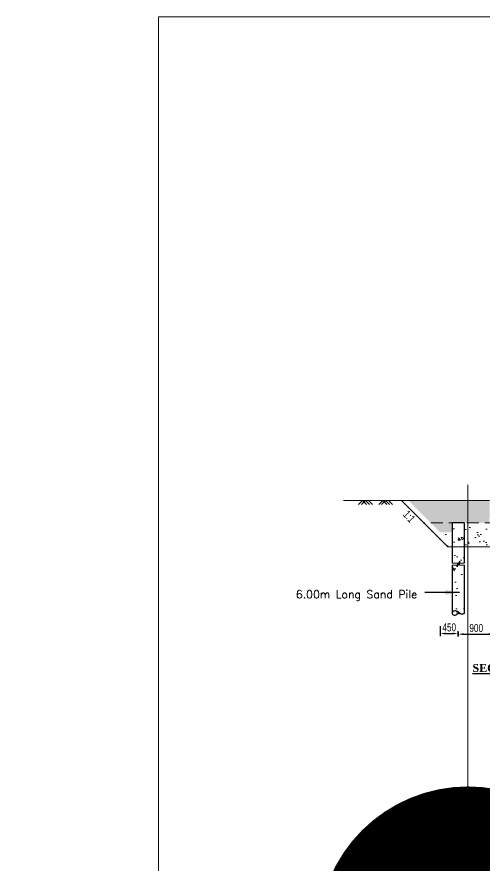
# Model space of a CAD drawing. Header units: inches. Extents: x -1277702 to 350617, y -622745 to 1282697.
# Drawn here: x -457660 to -445983, y 917577 to 938776 of the extents above; entities that cross this region are included whole.
import ezdxf

# ---------------------------------------------------------------- set-up
doc = ezdxf.new("R2010")
doc.units = ezdxf.units.IN
doc.header["$LTSCALE"] = 600
doc.header["$MEASUREMENT"] = 0
doc.linetypes.add('DASHED', pattern=[0.75, 0.5, -0.25])
for name, color, linetype, lineweight in [('DIM', 140, 'Continuous', 15), ('HATCH', 252, 'Continuous', 5), ('LINE', 7, 'Continuous', 20)]:
    doc.layers.add(name, color=color, linetype=linetype, lineweight=lineweight)
for name, color, linetype in [('P1', 7, 'Continuous'), ('TEXT', 7, 'Continuous'), ('TXT', 2, 'Continuous')]:
    doc.layers.add(name, color=color, linetype=linetype)
doc.styles.add('arial', font='swisscl.ttf')
doc.dimstyles.new('3', dxfattribs={"dimtxt": 225, "dimasz": 350, "dimexe": 100, "dimexo": 25, "dimgap": 9, "dimtad": 0, "dimdec": 0, "dimzin": 0, "dimdsep": 46, "dimtxsty": 'Standard', "dimcen": 0, "dimclrd": 5, "dimclre": 6, "dimclrt": 1, "dimadec": 0, "dimazin": 0, "dimtfac": 1, "dimtdec": 0, "dimtofl": 0, "dimtmove": 2, "dimatfit": 3, "dimfxl": 1, "dimfrac": 1, "dimtolj": 1, "dimtzin": 0, "dimarcsym": 0})
doc.dimstyles.new('dim_70', dxfattribs={"dimtxt": 140, "dimasz": 140, "dimexe": 70, "dimexo": 40, "dimgap": 50, "dimtad": 1, "dimdec": 0, "dimzin": 0, "dimdsep": 46, "dimtxsty": 'arial', "dimcen": 0.09, "dimclrd": 5, "dimclre": 5, "dimclrt": 7, "dimadec": 0, "dimazin": 0, "dimtfac": 1, "dimtdec": 0, "dimtmove": 0, "dimatfit": 3, "dimfxl": 1, "dimtolj": 1, "dimtzin": 0, "dimarcsym": 0})

# ---------------------------------------------------------------- blocks, each defined once
blk = doc.blocks.new('*D19')
at = {"layer": 'DEFPOINTS', "color": 0, "ltscale": 50}
for p in [(-447079, 923586), (-446629, 923449), (-446629, 923364)]:
    blk.add_point(p, dxfattribs=at)
at = {"layer": 'HATCH', "color": 5, "lineweight": -2, "ltscale": 50}
for p, q in [((-447079, 923546), (-447079, 923294)), ((-446939, 923364), (-446769, 923364)), ((-446629, 923409), (-446629, 923294))]:
    blk.add_line(p, q, dxfattribs=at)
at = {"layer": 'HATCH', "color": 5, "ltscale": 50}
for points in [[(-446939, 923387), (-446939, 923341), (-447079, 923364)], [(-446769, 923387), (-446769, 923341), (-446629, 923364)]]:
    blk.add_solid(points, dxfattribs=at)
at = {"layer": 'HATCH', "color": 7, "ltscale": 50, "insert": (-446854, 923516), "char_height": 200, "attachment_point": 5, "style": 'arial'}
blk.add_mtext('\\A1;450', dxfattribs=at)
blk = doc.blocks.new('RT')
at = {"layer": 'DIM', "ltscale": 50}
h = blk.add_hatch(dxfattribs=at)
h.set_pattern_fill('AR-CONC', color=8, scale=100, style=0)
h.set_pattern_definition([(50, (-3013919.5, 641592.65), (717.26018, -62.75213), [75, -825]), (355, (-3013919.5, 641592.65), (-138.75133, 752.19213), [60, -660]), (100.4514, (-3013859.75, 641587.4), (578.50938, 689.43954), [63.74019, -701.14211]), (46.1842, (-3013919.5, 641792.65), (1067.24105, -165.51901), [112.5, -1237.5]), (96.6356, (-3013830.6, 641778.9), (934.6627, 974.11787), [95.6103, -1051.713]), (351.1842, (-3013919.5, 641792.7), (934.66195, 974.1186), [90, -990]), (21, (-3013819.5, 641742.65), (596.90705, -402.61889), [75, -825]), (326, (-3013819.5, 641742.65), (243.31533, 725.15005), [60, -660]), (71.4514, (-3013769.8, 641709.1), (840.22263, 322.5305), [63.74019, -701.14211]), (37.5, (-3013919.52, 641592.65), (12.159855, 332.893854), [0, -652, 0, -670, 0, -662.5]), (7.5, (-3013919.52, 641592.65), (263.069537, 394.41171), [0, -382, 0, -637, 0, -252.5]), (327.5, (-3014142.52, 641592.65), (533.822436, -22.554872), [0, -250, 0, -780, 0, -1035]), (317.5, (-3014242.52, 641592.65), (583.18617, 100.10498), [0, -325, 0, -518, 0, -735])])
h.paths.add_polyline_path([(150, -2269), (138, -2291), (119, -2305), (97, -2311), (74, -2310), (52, -2302), (33, -2290), (15, -2276), (-6, -2267), (-29, -2266), (-52, -2273), (-64, -2281), (-86, -2289), (-109, -2290), (-130, -2283), (-150, -2271), (-150, 0), (150, 0)])
for points in [[(-150, -1014), (-44, -1014), (-44, -966), (22, -1055), (22, -1014), (150, -1014)], [(-150, -1063), (-29, -1063), (-29, -1015), (38, -1103), (38, -1063), (150, -1063)]]:
    blk.add_lwpolyline(points, dxfattribs=at)
at = {"layer": 'P1', "ltscale": 50}
for points in [[(-150, 0), (-150, -1014)], [(-150, 0), (150, 0)], [(150, 0), (150, -1014)], [(-150, -1063), (-150, -2271)], [(150, -1063), (150, -2253)]]:
    blk.add_lwpolyline(points, dxfattribs=at)
blk.add_spline([(-150, -2271), (-115, -2289), (-72, -2284), (-23, -2252), (15, -2223), (67, -2207), (106, -2210), (132, -2224), (144, -2239), (150, -2253), (150, -2266), (123, -2303), (73, -2309), (38, -2293), (10, -2273), (-18, -2265), (-51, -2273)], degree=3, dxfattribs=at)
blk = doc.blocks.new('PILE.5')
at = {"layer": 'HATCH', "color": 5}
blk.add_blockref('RT', (0, 0), dxfattribs=at)
blk = doc.blocks.new('DOT')
at = {"layer": 'DIM'}
for p, q in [((0, 62.63), (0, -75.16)), ((-75.25, 0), (71.07, 0))]:
    blk.add_line(p, q, dxfattribs=at)
at = {"layer": 'DIM', "const_width": 24.75}
blk.add_lwpolyline([(-12.62, 0, 1), (12.62, 0, 1)], format="xyb", close=True, dxfattribs=at)
blk = doc.blocks.new('*D30')
at = {"layer": 'DEFPOINTS', "color": 0, "ltscale": 50}
for p in [(-446629, 923253), (-445729, 923349), (-445729, 923253)]:
    blk.add_point(p, dxfattribs=at)
at = {"layer": 'HATCH', "color": 5, "lineweight": -2, "ltscale": 50}
for p, q in [((-446629, 923293), (-446629, 923419)), ((-445729, 923293), (-445729, 923419)), ((-446489, 923349), (-445869, 923349))]:
    blk.add_line(p, q, dxfattribs=at)
at = {"layer": 'HATCH', "color": 5, "ltscale": 50}
for points in [[(-446489, 923372), (-446489, 923325), (-446629, 923349)], [(-445869, 923372), (-445869, 923325), (-445729, 923349)]]:
    blk.add_solid(points, dxfattribs=at)
at = {"layer": 'HATCH', "color": 7, "ltscale": 50, "insert": (-446179, 923501), "char_height": 200, "attachment_point": 5, "style": 'arial'}
blk.add_mtext('\\A1;900', dxfattribs=at)

msp = doc.modelspace()

# ---------------------------------------------------------------- hatches: boundary and pattern name
at = {"layer": 'LINE', "lineweight": 9, "ltscale": 50}
h = msp.add_hatch(dxfattribs=at)
h.set_pattern_fill('AR-SAND', color=0, scale=80, style=0)
h.set_pattern_definition([(37.5, (-1476963.62, 2399399.75), (-5.039469, 154.1459015), [0, -121.6, 0, -136, 0, -130]), (7.5, (-1476963.62, 2399399.75), (141.582136, 225.771685), [0, -65.6, 0, -109.6, 0, -42]), (327.5, (-1477062.02, 2399399.75), (249.131349, 0.452724), [0, -40, 0, -144, 0, -188]), (317.5, (-1477062.02, 2399399.75), (240.490128, 70.214045), [0, -20, 0, -94.4, 0, -108])])
h.paths.add_polyline_path([(-445844.14323, 926691.5963), (-447878.62288, 926691.5963), (-447321.85654, 926134.82996), (-445847.67769, 926134.82996)])
h.paths.add_polyline_path([(-439997.93718, 926279.96849), (-439937.13621, 926279.96849), (-439937.13621, 926691.5963), (-440840.60628, 926691.5963), (-440840.60628, 926400.69837), (-440990.60628, 926400.69837), (-444447.82834, 926400.69837), (-444686.22369, 926134.82996), (-439937.13621, 926134.82996)])
h.paths.add_polyline_path([(-446778.62288, 926134.82996), (-447321.85654, 926134.82996), (-447078.62288, 925891.5963), (-446778.62288, 925891.5963)])
h.paths.add_polyline_path([(-440586.30937, 926474.10612), (-440586.30937, 926705.92059), (-440404.26299, 926705.92059), (-440404.26299, 926474.10612)], flags=9)
h.paths.add_polyline_path([(-444513.06705, 926052.32082), (-444316.27582, 926269.78571), (-444450.28712, 926391.057), (-444647.07835, 926173.59211)], flags=9)
h.paths.add_polyline_path([(-439661.51337, 926134.82996), (-439104.74703, 926691.5963), (-439937.13621, 926691.5963), (-439937.13621, 926279.96849), (-439876.33524, 926279.96849), (-439937.13621, 926134.82996)])
at = {"layer": 'LINE', "ltscale": 50}
h = msp.add_hatch(dxfattribs=at)
h.set_pattern_fill('AR-SAND', color=4, scale=200, style=0)
h.set_pattern_definition([(37.5, (-1479097.63, 2405808.22), (-12.59867, 385.364754), [0, -304, 0, -340, 0, -325]), (7.5, (-1479097.6, 2405808.2), (353.95534, 564.42921), [0, -164, 0, -274, 0, -105]), (327.5, (-1479343.63, 2405808.22), (622.82837, 1.13181), [0, -100, 0, -360, 0, -470]), (317.5, (-1479343.6, 2405808.2), (601.22532, 175.53511), [0, -50, 0, -236, 0, -270])])
h.paths.add_polyline_path([(-439767.79812, 925891.5963), (-440207.18987, 925891.5963), (-440207.18987, 925534.82996), (-440124.56446, 925534.82996)])
h.paths.add_polyline_path([(-440507.18987, 925891.5963), (-441107.18987, 925891.5963), (-441107.18987, 925534.82996), (-440507.18987, 925534.82996)])
h.paths.add_polyline_path([(-441407.18987, 925891.5963), (-441989.60981, 925891.5963), (-441989.60981, 925534.82996), (-441407.18987, 925534.82996)])
h.paths.add_polyline_path([(-442289.60981, 925891.5963), (-442878.62288, 925891.5963), (-442907.18987, 925891.5963), (-442907.18987, 925534.82996), (-442289.60981, 925534.82996)])
h.paths.add_polyline_path([(-443207.18987, 925891.5963), (-443773.79684, 925891.5963), (-443773.79684, 925534.82996), (-443207.18987, 925534.82996)])
h.paths.add_polyline_path([(-444073.79684, 925891.5963), (-444707.18987, 925891.5963), (-444707.18987, 925534.82996), (-444073.79684, 925534.82996)])
h.paths.add_polyline_path([(-445007.18987, 925891.5963), (-445237.89436, 925891.5963), (-445237.89436, 925826.73016), (-445291.09262, 925826.73016), (-445291.09262, 925799.8685), (-445319.13388, 925855.28402), (-445319.13388, 925826.73016), (-445357.89436, 925826.73016), (-445357.89436, 925891.5963), (-445589.60981, 925891.5963), (-445589.60981, 925534.82996), (-445007.18987, 925534.82996)])
h.paths.add_polyline_path([(-445889.60981, 925891.5963), (-446478.62288, 925891.5963), (-446478.62288, 925534.82996), (-445889.60981, 925534.82996)])
h.paths.add_polyline_path([(-446778.62288, 925891.5963), (-447246.69562, 925891.5963), (-446889.92928, 925534.82996), (-446778.62288, 925534.82996)])
h.paths.add_polyline_path([(-445889.60981, 925891.5963), (-445889.60981, 926134.82996), (-446478.62288, 926134.82996), (-446478.62288, 925891.5963)])
h.paths.add_polyline_path([(-444073.79684, 925891.5963), (-444073.79684, 926134.82996), (-444686.22369, 926134.82996), (-444707.18987, 926111.4476), (-444707.18987, 925891.5963)])
h.paths.add_polyline_path([(-443207.18987, 925891.5963), (-443207.18987, 926134.82996), (-443773.79684, 926134.82996), (-443773.79684, 925891.5963)])
h.paths.add_polyline_path([(-442289.60981, 925891.5963), (-442289.60981, 926134.82996), (-442907.18987, 926134.82996), (-442907.18987, 925891.5963), (-442878.62288, 925891.5963)])
h.paths.add_polyline_path([(-441407.18987, 925891.5963), (-441407.18987, 926134.82996), (-441989.60981, 926134.82996), (-441989.60981, 925891.5963)])
h.paths.add_polyline_path([(-440507.18987, 925891.5963), (-440507.18987, 926134.82996), (-441107.18987, 926134.82996), (-441107.18987, 925891.5963)])
h.paths.add_polyline_path([(-439904.74703, 925891.5963), (-439661.51337, 926134.82996), (-440207.18987, 926134.82996), (-440207.18987, 925891.5963)])
h.paths.add_polyline_path([(-444513.06705, 926052.32082), (-444316.27582, 926269.78571), (-444450.28712, 926391.057), (-444647.07835, 926173.59211)], flags=9)

# ---------------------------------------------------------------- linework, layer by layer
at = {"layer": 'HATCH', "color": 8, "lineweight": 15}
for points in [[(-449019.70429, 926691.5963), (-449119.57151, 926591.72908)], [(-448946.17543, 926691.5963), (-449046.04265, 926591.72908)], [(-449019.70429, 926691.5963), (-448919.83708, 926591.72908)], [(-448946.17543, 926691.5963), (-448846.30822, 926591.72908)], [(-448872.64657, 926691.5963), (-448772.77936, 926591.72908)], [(-448516.83335, 926691.5963), (-448616.70057, 926591.72908)], [(-448443.30449, 926691.5963), (-448543.17171, 926591.72908)], [(-448516.83335, 926691.5963), (-448416.96614, 926591.72908)], [(-448443.30449, 926691.5963), (-448343.43728, 926591.72908)], [(-448369.77564, 926691.5963), (-448269.90842, 926591.72908)]]:
    msp.add_lwpolyline(points, dxfattribs=at)
at = {"layer": 'LINE', "color": 0, "lineweight": 9, "ltscale": 50}
msp.add_line((-445844.14323, 926691.5963), (-449496.00789, 926691.5963), dxfattribs=at)
at = {"layer": 'LINE', "linetype": 'DASHED'}
msp.add_line((-435317.64579, 926134.82996), (-447489.92928, 926134.82996), dxfattribs=at)
at = {"layer": 'LINE'}
msp.add_line((-439501.98689, 925534.82996), (-446889.92928, 925534.82996), dxfattribs=at)
msp.add_lwpolyline([(-387005.36567, 891317.22272), (-454118.54873, 891317.22272), (-454118.54873, 938775.83074), (-387005.36567, 938775.83074)], close=True, dxfattribs=at)
msp.add_lwpolyline([(-448046.69562, 926691.5963), (-446889.92928, 925534.82996)], dxfattribs=at)

# ---------------------------------------------------------------- block references
at = {"layer": 'HATCH', "color": 5, "xscale": -1}
msp.add_blockref('PILE.5', (-446628.62288, 926134.82996), dxfattribs=at)

# ---------------------------------------------------------------- texts
at = {"layer": 'TEXT', "ltscale": 500, "style": 'arial'}
msp.add_text('1:1', height=200, rotation=311.859873345, dxfattribs=at).set_placement((-448023.81613, 926328.533))
at = {"layer": 'TEXT', "color": 7, "insert": (-450687.87873, 924311.31386), "char_height": 200, "width": 3640.7570466, "attachment_point": 4, "style": 'arial'}
msp.add_mtext('{\\Fromant|c0;\\C256;6.00m Long Sand Pile}', dxfattribs=at)
at = {"layer": 'TXT', "color": 6, "ltscale": 50, "insert": (-442744.60347, 923036.14968), "char_height": 260, "width": 10184.47254, "attachment_point": 2}
msp.add_mtext('{\\fTimes New Roman|b1|i0|c0|p18;\\L(SECTION R1-R1)\\P\\H0.7692x;SECTION OF COUNTRY SIDE RETAINING WALL\\fArial|b0|i0|c0|p34;\\l\\C0; }', dxfattribs=at)

# ---------------------------------------------------------------- dimensions: what is measured, and where the dimension line sits
at = {"layer": 'HATCH', "color": 5, "ltscale": 50}
dim = msp.add_linear_dim(base=(-446628.62288, 923363.88348), p1=(-447078.92343, 923585.97428), p2=(-446628.62288, 923449.0839), dimstyle='dim_70', override={"dimtxt": 200}, dxfattribs=at)
dim.commit()
dim.dimension.update_dxf_attribs({"geometry": '*D19', "text_midpoint": (-446853.77315, 923363.88348), "dimtype": 160})
dim = msp.add_linear_dim(base=(-445728.62288, 923348.66881), p1=(-446628.62288, 923253.49263), p2=(-445728.62288, 923253.49263), dimstyle='dim_70', override={"dimtxt": 200}, dxfattribs=at)
dim.commit()
dim.dimension.update_dxf_attribs({"geometry": '*D30', "text_midpoint": (-446178.62288, 923501.09345)})

# ---------------------------------------------------------------- leaders
msp.add_leader([(-446386.47301, 915792.69902), (-446386.47301, 918640.16292), (-446096.26241, 918640.16292)], dimstyle='dim_70', override={"dimasz": 150, "dimtad": 0, "dimldrblk": 'Dot'}, dxfattribs=at)
at = {"layer": 'LINE'}
msp.add_leader([(-446599.45754, 924390.9566), (-447463.49913, 924390.9566)], dimstyle='3', override={"dimgap": 9, "dimtad": 0, "dimfxl": 700}, dxfattribs=at)

doc.saveas('drawing.dxf')
